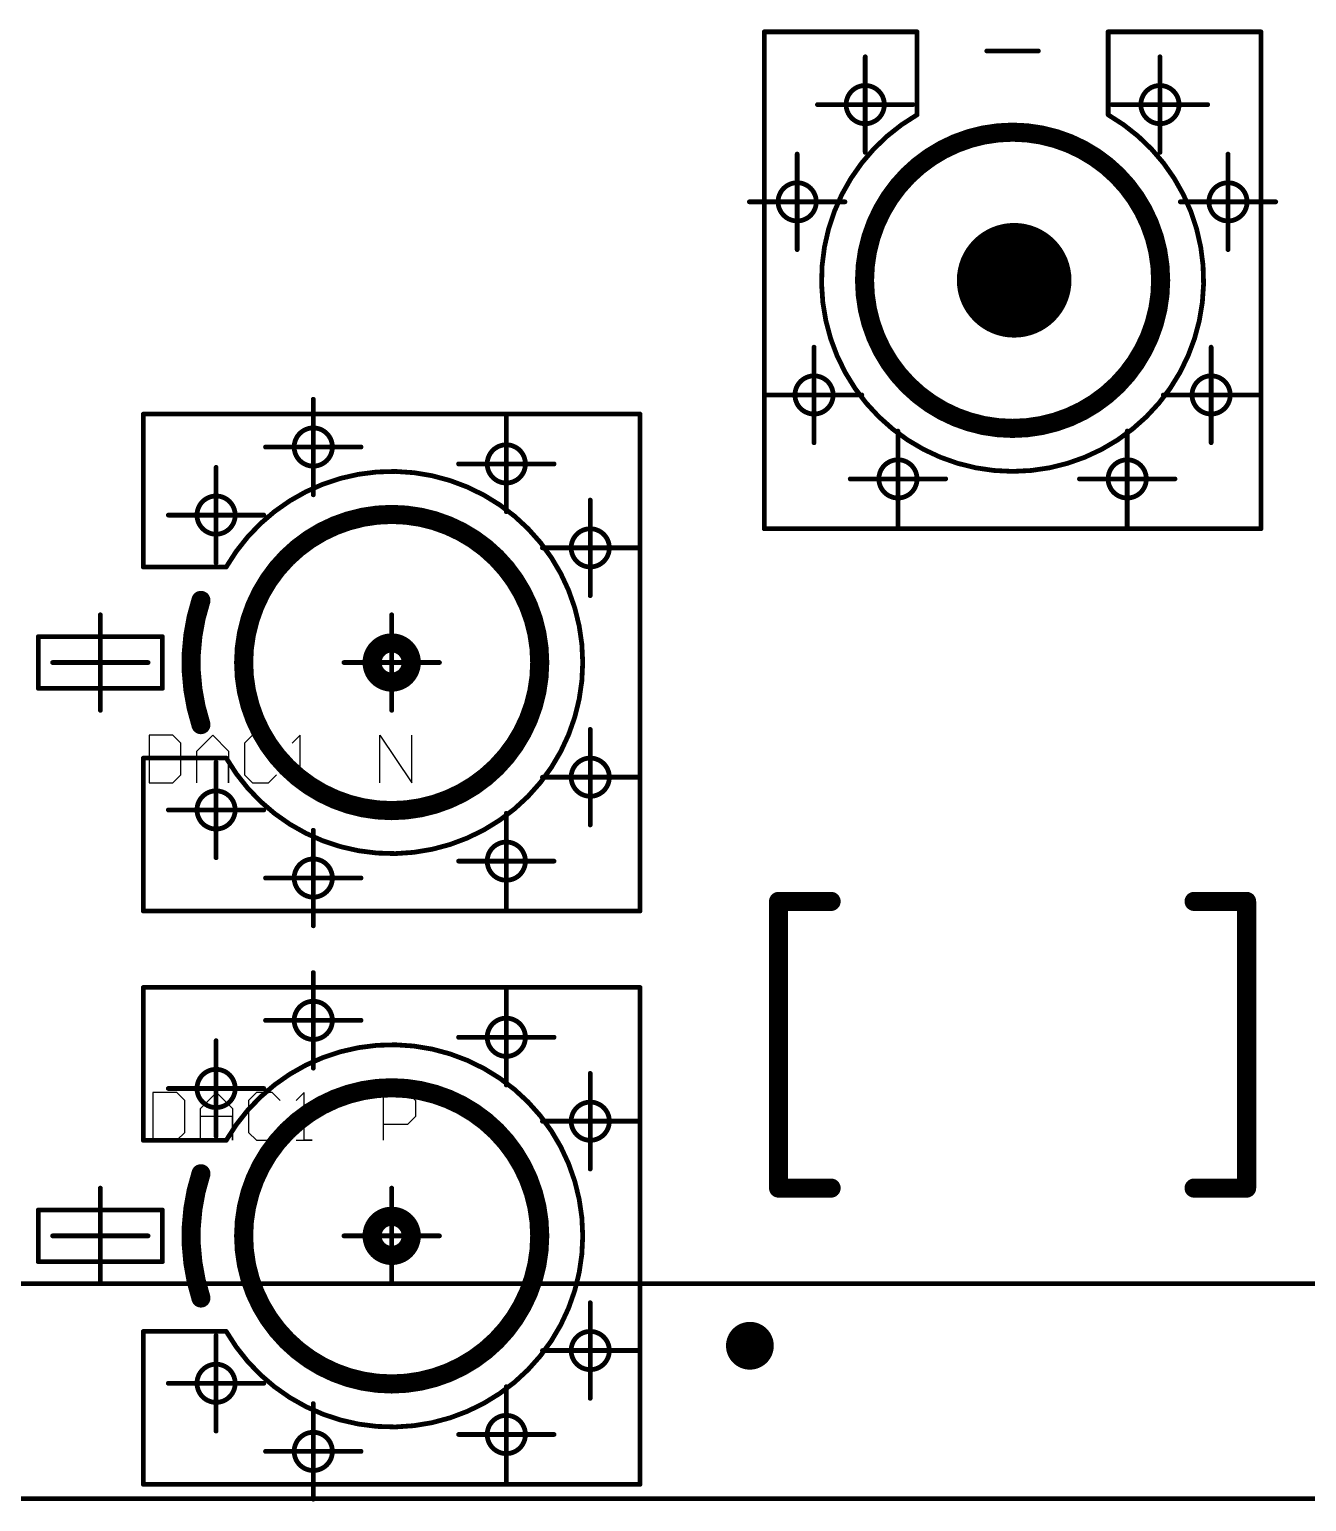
# Model space of a CAD drawing. Header units: millimetres. Extents: x 0.68 to 5.3, y 1.23 to 2.65.
# Drawn here: x 4.122 to 4.649, y 1.337 to 1.944 of the extents above; entities that cross this region are included whole.
import ezdxf

# ---------------------------------------------------------------- set-up
doc = ezdxf.new("R2010")
doc.units = ezdxf.units.MM
doc.header["$MEASUREMENT"] = 0
for name, color, linetype in [('Mechanical1', 6, 'Continuous'), ('Mechanical2', 216, 'Continuous'), ('Mechanical8', 56, 'Continuous'), ('MultiLayer', 9, 'Continuous'), ('PadHoleLayer', 156, 'Continuous'), ('TopOverlay', 2, 'Continuous')]:
    doc.layers.add(name, color=color, linetype=linetype)

# ---------------------------------------------------------------- blocks, each defined once
blk = doc.blocks.new('AMPHENOL_SMP_MSLD_PCT_10_2')
at = {"layer": 'Mechanical8', "const_width": 0.00197}
for points in [[(-0.10236, -0.10236), (-0.10236, 0.10236)], [(-0.10236, 0.10236), (-0.03937, 0.10236)], [(-0.03937, 0.06819), (-0.03937, 0.10236)], [(0.03937, 0.10236), (0.10236, 0.10236)], [(0.03937, 0.06819), (0.03937, 0.10236)], [(0.10236, -0.10236), (0.10236, 0.10236)], [(-0.06074, 0.07238), (-0.06074, 0.09207)], [(-0.01063, 0.09449), (0.01063, 0.09449)], [(0.06074, 0.07238), (0.06074, 0.09207)], [(-0.08042, 0.07238), (-0.06074, 0.07238)], [(-0.06074, 0.0527), (-0.06074, 0.07238)], [(-0.06074, 0.07238), (-0.04105, 0.07238)], [(0.04105, 0.07238), (0.06074, 0.07238)], [(0.06074, 0.0527), (0.06074, 0.07238)], [(0.06074, 0.07238), (0.08042, 0.07238)], [(-0.08879, 0.03232), (-0.08879, 0.052)], [(0.08879, 0.03232), (0.08879, 0.052)], [(-0.10847, 0.03232), (-0.08879, 0.03232)], [(-0.08879, 0.01263), (-0.08879, 0.03232)], [(-0.08879, 0.03232), (-0.0691, 0.03232)], [(0.0691, 0.03232), (0.08879, 0.03232)], [(0.08879, 0.01263), (0.08879, 0.03232)], [(0.08879, 0.03232), (0.10848, 0.03232)], [(0, 0), (0, 0.01968)], [(-0.01968, 0), (0, 0)], [(0, -0.01969), (0, 0)], [(0, 0), (0.01969, 0)], [(-0.08183, -0.04724), (-0.08183, -0.02756)], [(0.08183, -0.04724), (0.08183, -0.02756)], [(-0.10151, -0.04724), (-0.08183, -0.04724)], [(-0.08183, -0.06693), (-0.08183, -0.04724)], [(-0.08183, -0.04724), (-0.06214, -0.04724)], [(0.06214, -0.04724), (0.08183, -0.04724)], [(0.08183, -0.06693), (0.08183, -0.04724)], [(0.08183, -0.04724), (0.10151, -0.04724)], [(-0.04724, -0.08183), (-0.04724, -0.06214)], [(0.04724, -0.08183), (0.04724, -0.06214)], [(-0.06693, -0.08183), (-0.04724, -0.08183)], [(-0.04724, -0.10151), (-0.04724, -0.08183)], [(-0.04724, -0.08183), (-0.02756, -0.08183)], [(0.02756, -0.08183), (0.04724, -0.08183)], [(0.04724, -0.10151), (0.04724, -0.08183)], [(0.04724, -0.08183), (0.06693, -0.08183)], [(-0.10236, -0.10236), (0.10236, -0.10236)]]:
    blk.add_lwpolyline(points, dxfattribs=at)
at = {"layer": 'Mechanical8'}
for points, const_width in [([(-0.10285, 0.10236, 1), (-0.10187, 0.10236, 1)], 0.000984), ([(-0.10285, 0.10236, 1), (-0.10187, 0.10236, 1)], 0.000984), ([(-0.03986, 0.10236, 1), (-0.03888, 0.10236, 1)], 0.000984), ([(-0.03986, 0.10236, 1), (-0.03888, 0.10236, 1)], 0.000984), ([(0.03888, 0.10236, 1), (0.03986, 0.10236, 1)], 0.000984), ([(0.03888, 0.10236, 1), (0.03986, 0.10236, 1)], 0.000984), ([(0.10187, 0.10236, 1), (0.10285, 0.10236, 1)], 0.000984), ([(0.10187, 0.10236, 1), (0.10285, 0.10236, 1)], 0.000984), ([(-0.06123, 0.09207, 1), (-0.06024, 0.09207, 1)], 0.000984), ([(-0.01112, 0.09449, 1), (-0.01014, 0.09449, 1)], 0.000984), ([(0.01014, 0.09449, 1), (0.01112, 0.09449, 1)], 0.000984), ([(0.06024, 0.09207, 1), (0.06123, 0.09207, 1)], 0.000984), ([(-0.05286, 0.07238, 1), (-0.06861, 0.07238, 1)], 0.00197), ([(0.06861, 0.07238, 1), (0.05286, 0.07238, 1)], 0.00197), ([(-0.08091, 0.07238, 1), (-0.07993, 0.07238, 1)], 0.000984), ([(-0.0691, 0.07238, 1), (-0.06812, 0.07238, 1)], 0.000984), ([(-0.06123, 0.07238, 1), (-0.06024, 0.07238, 1)], 0.000984), ([(-0.06123, 0.07238, 1), (-0.06024, 0.07238, 1)], 0.000984), ([(-0.06123, 0.07238, 1), (-0.06024, 0.07238, 1)], 0.000984), ([(-0.06123, 0.07238, 1), (-0.06024, 0.07238, 1)], 0.000984), ([(-0.05335, 0.07238, 1), (-0.05237, 0.07238, 1)], 0.000984), ([(-0.04154, 0.07238, 1), (-0.04056, 0.07238, 1)], 0.000984), ([(0.04056, 0.07238, 1), (0.04154, 0.07238, 1)], 0.000984), ([(0.05237, 0.07238, 1), (0.05335, 0.07238, 1)], 0.000984), ([(0.06024, 0.07238, 1), (0.06123, 0.07238, 1)], 0.000984), ([(0.06024, 0.07238, 1), (0.06123, 0.07238, 1)], 0.000984), ([(0.06024, 0.07238, 1), (0.06123, 0.07238, 1)], 0.000984), ([(0.06024, 0.07238, 1), (0.06123, 0.07238, 1)], 0.000984), ([(0.06812, 0.07238, 1), (0.0691, 0.07238, 1)], 0.000984), ([(0.07993, 0.07238, 1), (0.08091, 0.07238, 1)], 0.000984), ([(-0.03986, 0.06819, 1), (-0.03888, 0.06819, 1)], 0.000984), ([(-0.03986, 0.06819, 1), (-0.03888, 0.06819, 1)], 0.000984), ([(0.03888, 0.06819, 1), (0.03986, 0.06819, 1)], 0.000984), ([(0.03888, 0.06819, 1), (0.03986, 0.06819, 1)], 0.000984), ([(-0.08928, 0.052, 1), (-0.0883, 0.052, 1)], 0.000984), ([(-0.06123, 0.0527, 1), (-0.06024, 0.0527, 1)], 0.000984), ([(0.06024, 0.0527, 1), (0.06123, 0.0527, 1)], 0.000984), ([(0.0883, 0.052, 1), (0.08928, 0.052, 1)], 0.000984), ([(-0.08092, 0.03232, 1), (-0.09666, 0.03232, 1)], 0.00197), ([(0.09666, 0.03232, 1), (0.08092, 0.03232, 1)], 0.00197), ([(-0.10897, 0.03232, 1), (-0.10798, 0.03232, 1)], 0.000984), ([(-0.09716, 0.03232, 1), (-0.09617, 0.03232, 1)], 0.000984), ([(-0.08928, 0.03232, 1), (-0.0883, 0.03232, 1)], 0.000984), ([(-0.08928, 0.03232, 1), (-0.0883, 0.03232, 1)], 0.000984), ([(-0.08928, 0.03232, 1), (-0.0883, 0.03232, 1)], 0.000984), ([(-0.08928, 0.03232, 1), (-0.0883, 0.03232, 1)], 0.000984), ([(-0.08141, 0.03232, 1), (-0.08042, 0.03232, 1)], 0.000984), ([(-0.0696, 0.03232, 1), (-0.06861, 0.03232, 1)], 0.000984), ([(0.06861, 0.03232, 1), (0.0696, 0.03232, 1)], 0.000984), ([(0.08042, 0.03232, 1), (0.08141, 0.03232, 1)], 0.000984), ([(0.0883, 0.03232, 1), (0.08928, 0.03232, 1)], 0.000984), ([(0.0883, 0.03232, 1), (0.08928, 0.03232, 1)], 0.000984), ([(0.0883, 0.03232, 1), (0.08928, 0.03232, 1)], 0.000984), ([(0.0883, 0.03232, 1), (0.08928, 0.03232, 1)], 0.000984), ([(0.09617, 0.03232, 1), (0.09716, 0.03232, 1)], 0.000984), ([(0.10798, 0.03232, 1), (0.10897, 0.03232, 1)], 0.000984), ([(-0.00049, 0.01968, 1), (0.00049, 0.01968, 1)], 0.000984), ([(-0.08928, 0.01263, 1), (-0.0883, 0.01263, 1)], 0.000984), ([(0.0883, 0.01263, 1), (0.08928, 0.01263, 1)], 0.000984), ([(-0.02018, 0, 1), (-0.01919, 0, 1)], 0.000984), ([(-0.00049, 0, 1), (0.00049, 0, 1)], 0.000984), ([(-0.00049, 0, 1), (0.00049, 0, 1)], 0.000984), ([(-0.00049, 0, 1), (0.00049, 0, 1)], 0.000984), ([(-0.00049, 0, 1), (0.00049, 0, 1)], 0.000984), ([(0.01919, 0, 1), (0.02018, 0, 1)], 0.000984), ([(-0.00049, -0.01969, 1), (0.00049, -0.01969, 1)], 0.000984), ([(-0.08232, -0.02756, 1), (-0.08134, -0.02756, 1)], 0.000984), ([(0.08134, -0.02756, 1), (0.08232, -0.02756, 1)], 0.000984), ([(-0.07396, -0.04724, 1), (-0.0897, -0.04724, 1)], 0.00197), ([(0.0897, -0.04724, 1), (0.07396, -0.04724, 1)], 0.00197), ([(-0.10201, -0.04724, 1), (-0.10102, -0.04724, 1)], 0.000984), ([(-0.0902, -0.04724, 1), (-0.08921, -0.04724, 1)], 0.000984), ([(-0.08232, -0.04724, 1), (-0.08134, -0.04724, 1)], 0.000984), ([(-0.08232, -0.04724, 1), (-0.08134, -0.04724, 1)], 0.000984), ([(-0.08232, -0.04724, 1), (-0.08134, -0.04724, 1)], 0.000984), ([(-0.08232, -0.04724, 1), (-0.08134, -0.04724, 1)], 0.000984), ([(-0.07445, -0.04724, 1), (-0.07346, -0.04724, 1)], 0.000984), ([(-0.06264, -0.04724, 1), (-0.06165, -0.04724, 1)], 0.000984), ([(0.06165, -0.04724, 1), (0.06264, -0.04724, 1)], 0.000984), ([(0.07346, -0.04724, 1), (0.07445, -0.04724, 1)], 0.000984), ([(0.08134, -0.04724, 1), (0.08232, -0.04724, 1)], 0.000984), ([(0.08134, -0.04724, 1), (0.08232, -0.04724, 1)], 0.000984), ([(0.08134, -0.04724, 1), (0.08232, -0.04724, 1)], 0.000984), ([(0.08134, -0.04724, 1), (0.08232, -0.04724, 1)], 0.000984), ([(0.08921, -0.04724, 1), (0.0902, -0.04724, 1)], 0.000984), ([(0.10102, -0.04724, 1), (0.10201, -0.04724, 1)], 0.000984), ([(-0.08232, -0.06693, 1), (-0.08134, -0.06693, 1)], 0.000984), ([(-0.04774, -0.06214, 1), (-0.04675, -0.06214, 1)], 0.000984), ([(0.04675, -0.06214, 1), (0.04774, -0.06214, 1)], 0.000984), ([(0.08134, -0.06693, 1), (0.08232, -0.06693, 1)], 0.000984), ([(-0.03937, -0.08183, 1), (-0.05512, -0.08183, 1)], 0.00197), ([(0.05512, -0.08183, 1), (0.03937, -0.08183, 1)], 0.00197), ([(-0.06742, -0.08183, 1), (-0.06644, -0.08183, 1)], 0.000984), ([(-0.05561, -0.08183, 1), (-0.05463, -0.08183, 1)], 0.000984), ([(-0.04774, -0.08183, 1), (-0.04675, -0.08183, 1)], 0.000984), ([(-0.04774, -0.08183, 1), (-0.04675, -0.08183, 1)], 0.000984), ([(-0.04774, -0.08183, 1), (-0.04675, -0.08183, 1)], 0.000984), ([(-0.04774, -0.08183, 1), (-0.04675, -0.08183, 1)], 0.000984), ([(-0.03986, -0.08183, 1), (-0.03888, -0.08183, 1)], 0.000984), ([(-0.02805, -0.08183, 1), (-0.02707, -0.08183, 1)], 0.000984), ([(0.02707, -0.08183, 1), (0.02805, -0.08183, 1)], 0.000984), ([(0.03888, -0.08183, 1), (0.03986, -0.08183, 1)], 0.000984), ([(0.04675, -0.08183, 1), (0.04774, -0.08183, 1)], 0.000984), ([(0.04675, -0.08183, 1), (0.04774, -0.08183, 1)], 0.000984), ([(0.04675, -0.08183, 1), (0.04774, -0.08183, 1)], 0.000984), ([(0.04675, -0.08183, 1), (0.04774, -0.08183, 1)], 0.000984), ([(0.05463, -0.08183, 1), (0.05561, -0.08183, 1)], 0.000984), ([(0.06644, -0.08183, 1), (0.06742, -0.08183, 1)], 0.000984), ([(-0.10285, -0.10236, 1), (-0.10187, -0.10236, 1)], 0.000984), ([(-0.10285, -0.10236, 1), (-0.10187, -0.10236, 1)], 0.000984), ([(-0.04774, -0.10151, 1), (-0.04675, -0.10151, 1)], 0.000984), ([(0.04675, -0.10151, 1), (0.04774, -0.10151, 1)], 0.000984), ([(0.10187, -0.10236, 1), (0.10285, -0.10236, 1)], 0.000984), ([(0.10187, -0.10236, 1), (0.10285, -0.10236, 1)], 0.000984)]:
    blk.add_lwpolyline(points, format="xyb", close=True, dxfattribs=dict(at, const_width=const_width))
at = {"layer": 'Mechanical8', "const_width": 0.00197}
blk.add_lwpolyline([(0.03937, 0.06819, -3.732051), (-0.03937, 0.06819)], format="xyb", dxfattribs=at)
at = {"layer": 'MultiLayer', "const_width": 0.02362}
blk.add_lwpolyline([(-0.01116, 0, 1), (0.01246, 0, 1)], format="xyb", close=True, dxfattribs=at)
at = {"layer": 'PadHoleLayer', "const_width": 0.01575}
blk.add_lwpolyline([(-0.00722, 0, 1), (0.00852, 0, 1)], format="xyb", close=True, dxfattribs=at)
at = {"layer": 'TopOverlay'}
for points, const_width in [([(0.06103, 0, 1), (-0.06102, 0, 1)], 0.00787), ([(-0.06299, 0, 1), (-0.05905, 0, 1)], 0.00394), ([(0.05906, 0, 1), (0.063, 0, 1)], 0.00394)]:
    blk.add_lwpolyline(points, format="xyb", close=True, dxfattribs=dict(at, const_width=const_width))
blk = doc.blocks.new('MOLEX_85305_0232_62')
at = {"layer": 'Mechanical8', "const_width": 0.00197}
for points in [[(-0.01063, 0.14567), (-0.01063, 0.09449)], [(-0.01063, 0.14567), (0.01063, 0.14567)], [(0.01063, 0.14567), (0.01063, 0.09449)], [(0, 0.13976), (0, 0.12008)], [(-0.01969, 0.12008), (0, 0.12008)], [(0, 0.12008), (0.01968, 0.12008)], [(0, 0.12008), (0, 0.10039)], [(-0.10237, 0.10236), (-0.03937, 0.10236)], [(-0.10237, 0.10236), (-0.10237, -0.10236)], [(-0.03937, 0.10236), (-0.03937, 0.06819)], [(0.03937, 0.10236), (0.03937, 0.06819)], [(0.03937, 0.10236), (0.10236, 0.10236)], [(0.10236, 0.10236), (0.10236, -0.10236)], [(-0.06074, 0.09207), (-0.06074, 0.07238)], [(-0.01063, 0.09449), (0.01063, 0.09449)], [(0.06073, 0.09207), (0.06073, 0.07238)], [(-0.08042, 0.07238), (-0.06074, 0.07238)], [(-0.06074, 0.07238), (-0.04105, 0.07238)], [(-0.06074, 0.07238), (-0.06074, 0.0527)], [(0.04105, 0.07238), (0.06073, 0.07238)], [(0.06073, 0.07238), (0.08042, 0.07238)], [(0.06073, 0.07238), (0.06073, 0.0527)], [(-0.08879, 0.052), (-0.08879, 0.03232)], [(0.08879, 0.052), (0.08879, 0.03232)], [(-0.10848, 0.03232), (-0.08879, 0.03232)], [(-0.08879, 0.03232), (-0.06911, 0.03232)], [(-0.08879, 0.03232), (-0.08879, 0.01263)], [(0.0691, 0.03232), (0.08879, 0.03232)], [(0.08879, 0.03232), (0.10847, 0.03232)], [(0.08879, 0.03232), (0.08879, 0.01263)], [(0, 0.01969), (0, 0)], [(-0.01969, 0), (0, 0)], [(0, 0), (0.01968, 0)], [(0, 0), (0, -0.01969)], [(-0.08183, -0.02756), (-0.08183, -0.04724)], [(0.08183, -0.02756), (0.08183, -0.04724)], [(-0.10152, -0.04724), (-0.08183, -0.04724)], [(-0.08183, -0.04724), (-0.06215, -0.04724)], [(-0.08183, -0.04724), (-0.08183, -0.06693)], [(0.06214, -0.04724), (0.08183, -0.04724)], [(0.08183, -0.04724), (0.10151, -0.04724)], [(0.08183, -0.04724), (0.08183, -0.06693)], [(-0.04725, -0.06214), (-0.04725, -0.08183)], [(0.04724, -0.06214), (0.04724, -0.08183)], [(-0.06693, -0.08183), (-0.04725, -0.08183)], [(-0.04725, -0.08183), (-0.02756, -0.08183)], [(-0.04725, -0.08183), (-0.04725, -0.10151)], [(0.02756, -0.08183), (0.04724, -0.08183)], [(0.04724, -0.08183), (0.06693, -0.08183)], [(0.04724, -0.08183), (0.04724, -0.10151)], [(-0.10237, -0.10236), (0.10236, -0.10236)]]:
    blk.add_lwpolyline(points, dxfattribs=at)
at = {"layer": 'Mechanical8'}
for points, const_width in [([(-0.01113, 0.14567, 1), (-0.01014, 0.14567, 1)], 0.000984), ([(-0.01113, 0.14567, 1), (-0.01014, 0.14567, 1)], 0.000984), ([(0.01013, 0.14567, 1), (0.01112, 0.14567, 1)], 0.000984), ([(0.01013, 0.14567, 1), (0.01112, 0.14567, 1)], 0.000984), ([(-0.0005, 0.13976, 1), (0.00049, 0.13976, 1)], 0.000984), ([(-0.02018, 0.12008, 1), (-0.0192, 0.12008, 1)], 0.000984), ([(-0.0005, 0.12008, 1), (0.00049, 0.12008, 1)], 0.000984), ([(-0.0005, 0.12008, 1), (0.00049, 0.12008, 1)], 0.000984), ([(-0.0005, 0.12008, 1), (0.00049, 0.12008, 1)], 0.000984), ([(-0.0005, 0.12008, 1), (0.00049, 0.12008, 1)], 0.000984), ([(0.01919, 0.12008, 1), (0.02017, 0.12008, 1)], 0.000984), ([(-0.10286, 0.10236, 1), (-0.10187, 0.10236, 1)], 0.000984), ([(-0.10286, 0.10236, 1), (-0.10187, 0.10236, 1)], 0.000984), ([(-0.03987, 0.10236, 1), (-0.03888, 0.10236, 1)], 0.000984), ([(-0.03987, 0.10236, 1), (-0.03888, 0.10236, 1)], 0.000984), ([(0.03887, 0.10236, 1), (0.03986, 0.10236, 1)], 0.000984), ([(0.03887, 0.10236, 1), (0.03986, 0.10236, 1)], 0.000984), ([(0.10187, 0.10236, 1), (0.10285, 0.10236, 1)], 0.000984), ([(0.10187, 0.10236, 1), (0.10285, 0.10236, 1)], 0.000984), ([(-0.0005, 0.10039, 1), (0.00049, 0.10039, 1)], 0.000984), ([(-0.06123, 0.09207, 1), (-0.06025, 0.09207, 1)], 0.000984), ([(-0.01113, 0.09449, 1), (-0.01014, 0.09449, 1)], 0.000984), ([(-0.01113, 0.09449, 1), (-0.01014, 0.09449, 1)], 0.000984), ([(0.01013, 0.09449, 1), (0.01112, 0.09449, 1)], 0.000984), ([(0.01013, 0.09449, 1), (0.01112, 0.09449, 1)], 0.000984), ([(0.06024, 0.09207, 1), (0.06122, 0.09207, 1)], 0.000984), ([(-0.05287, 0.07238, 1), (-0.06861, 0.07238, 1)], 0.00197), ([(0.06861, 0.07238, 1), (0.05286, 0.07238, 1)], 0.00197), ([(-0.08092, 0.07238, 1), (-0.07993, 0.07238, 1)], 0.000984), ([(-0.06911, 0.07238, 1), (-0.06812, 0.07238, 1)], 0.000984), ([(-0.06123, 0.07238, 1), (-0.06025, 0.07238, 1)], 0.000984), ([(-0.06123, 0.07238, 1), (-0.06025, 0.07238, 1)], 0.000984), ([(-0.06123, 0.07238, 1), (-0.06025, 0.07238, 1)], 0.000984), ([(-0.06123, 0.07238, 1), (-0.06025, 0.07238, 1)], 0.000984), ([(-0.05336, 0.07238, 1), (-0.05237, 0.07238, 1)], 0.000984), ([(-0.04155, 0.07238, 1), (-0.04056, 0.07238, 1)], 0.000984), ([(0.04056, 0.07238, 1), (0.04154, 0.07238, 1)], 0.000984), ([(0.05237, 0.07238, 1), (0.05335, 0.07238, 1)], 0.000984), ([(0.06024, 0.07238, 1), (0.06122, 0.07238, 1)], 0.000984), ([(0.06024, 0.07238, 1), (0.06122, 0.07238, 1)], 0.000984), ([(0.06024, 0.07238, 1), (0.06122, 0.07238, 1)], 0.000984), ([(0.06024, 0.07238, 1), (0.06122, 0.07238, 1)], 0.000984), ([(0.06811, 0.07238, 1), (0.0691, 0.07238, 1)], 0.000984), ([(0.07993, 0.07238, 1), (0.08091, 0.07238, 1)], 0.000984), ([(-0.03987, 0.06819, 1), (-0.03888, 0.06819, 1)], 0.000984), ([(-0.03987, 0.06819, 1), (-0.03888, 0.06819, 1)], 0.000984), ([(0.03887, 0.06819, 1), (0.03986, 0.06819, 1)], 0.000984), ([(0.03887, 0.06819, 1), (0.03986, 0.06819, 1)], 0.000984), ([(-0.08929, 0.052, 1), (-0.0883, 0.052, 1)], 0.000984), ([(-0.06123, 0.0527, 1), (-0.06025, 0.0527, 1)], 0.000984), ([(0.06024, 0.0527, 1), (0.06122, 0.0527, 1)], 0.000984), ([(0.08829, 0.052, 1), (0.08928, 0.052, 1)], 0.000984), ([(-0.08092, 0.03232, 1), (-0.09667, 0.03232, 1)], 0.00197), ([(0.09666, 0.03232, 1), (0.08091, 0.03232, 1)], 0.00197), ([(-0.10897, 0.03232, 1), (-0.10799, 0.03232, 1)], 0.000984), ([(-0.09716, 0.03232, 1), (-0.09617, 0.03232, 1)], 0.000984), ([(-0.08929, 0.03232, 1), (-0.0883, 0.03232, 1)], 0.000984), ([(-0.08929, 0.03232, 1), (-0.0883, 0.03232, 1)], 0.000984), ([(-0.08929, 0.03232, 1), (-0.0883, 0.03232, 1)], 0.000984), ([(-0.08929, 0.03232, 1), (-0.0883, 0.03232, 1)], 0.000984), ([(-0.08141, 0.03232, 1), (-0.08043, 0.03232, 1)], 0.000984), ([(-0.0696, 0.03232, 1), (-0.06862, 0.03232, 1)], 0.000984), ([(0.06861, 0.03232, 1), (0.06959, 0.03232, 1)], 0.000984), ([(0.08042, 0.03232, 1), (0.0814, 0.03232, 1)], 0.000984), ([(0.08829, 0.03232, 1), (0.08928, 0.03232, 1)], 0.000984), ([(0.08829, 0.03232, 1), (0.08928, 0.03232, 1)], 0.000984), ([(0.08829, 0.03232, 1), (0.08928, 0.03232, 1)], 0.000984), ([(0.08829, 0.03232, 1), (0.08928, 0.03232, 1)], 0.000984), ([(0.09617, 0.03232, 1), (0.09715, 0.03232, 1)], 0.000984), ([(0.10798, 0.03232, 1), (0.10896, 0.03232, 1)], 0.000984), ([(-0.0005, 0.01969, 1), (0.00049, 0.01969, 1)], 0.000984), ([(-0.08929, 0.01263, 1), (-0.0883, 0.01263, 1)], 0.000984), ([(0.08829, 0.01263, 1), (0.08928, 0.01263, 1)], 0.000984), ([(-0.02018, 0, 1), (-0.0192, 0, 1)], 0.000984), ([(-0.0005, 0, 1), (0.00049, 0, 1)], 0.000984), ([(-0.0005, 0, 1), (0.00049, 0, 1)], 0.000984), ([(-0.0005, 0, 1), (0.00049, 0, 1)], 0.000984), ([(-0.0005, 0, 1), (0.00049, 0, 1)], 0.000984), ([(0.01919, 0, 1), (0.02017, 0, 1)], 0.000984), ([(-0.0005, -0.01969, 1), (0.00049, -0.01969, 1)], 0.000984), ([(-0.08232, -0.02756, 1), (-0.08134, -0.02756, 1)], 0.000984), ([(0.08133, -0.02756, 1), (0.08232, -0.02756, 1)], 0.000984), ([(-0.07396, -0.04724, 1), (-0.08971, -0.04724, 1)], 0.00197), ([(0.0897, -0.04724, 1), (0.07395, -0.04724, 1)], 0.00197), ([(-0.10201, -0.04724, 1), (-0.10103, -0.04724, 1)], 0.000984), ([(-0.0902, -0.04724, 1), (-0.08921, -0.04724, 1)], 0.000984), ([(-0.08232, -0.04724, 1), (-0.08134, -0.04724, 1)], 0.000984), ([(-0.08232, -0.04724, 1), (-0.08134, -0.04724, 1)], 0.000984), ([(-0.08232, -0.04724, 1), (-0.08134, -0.04724, 1)], 0.000984), ([(-0.08232, -0.04724, 1), (-0.08134, -0.04724, 1)], 0.000984), ([(-0.07445, -0.04724, 1), (-0.07347, -0.04724, 1)], 0.000984), ([(-0.06264, -0.04724, 1), (-0.06166, -0.04724, 1)], 0.000984), ([(0.06165, -0.04724, 1), (0.06263, -0.04724, 1)], 0.000984), ([(0.07346, -0.04724, 1), (0.07444, -0.04724, 1)], 0.000984), ([(0.08133, -0.04724, 1), (0.08232, -0.04724, 1)], 0.000984), ([(0.08133, -0.04724, 1), (0.08232, -0.04724, 1)], 0.000984), ([(0.08133, -0.04724, 1), (0.08232, -0.04724, 1)], 0.000984), ([(0.08133, -0.04724, 1), (0.08232, -0.04724, 1)], 0.000984), ([(0.08921, -0.04724, 1), (0.09019, -0.04724, 1)], 0.000984), ([(0.10102, -0.04724, 1), (0.102, -0.04724, 1)], 0.000984), ([(-0.08232, -0.06693, 1), (-0.08134, -0.06693, 1)], 0.000984), ([(-0.04774, -0.06214, 1), (-0.04676, -0.06214, 1)], 0.000984), ([(0.04675, -0.06214, 1), (0.04773, -0.06214, 1)], 0.000984), ([(0.08133, -0.06693, 1), (0.08232, -0.06693, 1)], 0.000984), ([(-0.03937, -0.08183, 1), (-0.05512, -0.08183, 1)], 0.00197), ([(0.05511, -0.08183, 1), (0.03937, -0.08183, 1)], 0.00197), ([(-0.06742, -0.08183, 1), (-0.06644, -0.08183, 1)], 0.000984), ([(-0.05561, -0.08183, 1), (-0.05463, -0.08183, 1)], 0.000984), ([(-0.04774, -0.08183, 1), (-0.04676, -0.08183, 1)], 0.000984), ([(-0.04774, -0.08183, 1), (-0.04676, -0.08183, 1)], 0.000984), ([(-0.04774, -0.08183, 1), (-0.04676, -0.08183, 1)], 0.000984), ([(-0.04774, -0.08183, 1), (-0.04676, -0.08183, 1)], 0.000984), ([(-0.03987, -0.08183, 1), (-0.03888, -0.08183, 1)], 0.000984), ([(-0.02805, -0.08183, 1), (-0.02707, -0.08183, 1)], 0.000984), ([(0.02706, -0.08183, 1), (0.02805, -0.08183, 1)], 0.000984), ([(0.03887, -0.08183, 1), (0.03986, -0.08183, 1)], 0.000984), ([(0.04675, -0.08183, 1), (0.04773, -0.08183, 1)], 0.000984), ([(0.04675, -0.08183, 1), (0.04773, -0.08183, 1)], 0.000984), ([(0.04675, -0.08183, 1), (0.04773, -0.08183, 1)], 0.000984), ([(0.04675, -0.08183, 1), (0.04773, -0.08183, 1)], 0.000984), ([(0.05462, -0.08183, 1), (0.05561, -0.08183, 1)], 0.000984), ([(0.06643, -0.08183, 1), (0.06742, -0.08183, 1)], 0.000984), ([(-0.10286, -0.10236, 1), (-0.10187, -0.10236, 1)], 0.000984), ([(-0.10286, -0.10236, 1), (-0.10187, -0.10236, 1)], 0.000984), ([(-0.04774, -0.10151, 1), (-0.04676, -0.10151, 1)], 0.000984), ([(0.04675, -0.10151, 1), (0.04773, -0.10151, 1)], 0.000984), ([(0.10187, -0.10236, 1), (0.10285, -0.10236, 1)], 0.000984), ([(0.10187, -0.10236, 1), (0.10285, -0.10236, 1)], 0.000984)]:
    blk.add_lwpolyline(points, format="xyb", close=True, dxfattribs=dict(at, const_width=const_width))
at = {"layer": 'Mechanical8', "const_width": 0.00197}
blk.add_lwpolyline([(0.03937, 0.06819, -3.732051), (-0.03937, 0.06819)], format="xyb", dxfattribs=at)
at = {"layer": 'TopOverlay', "const_width": 0.00787}
blk.add_lwpolyline([(-0.02559, 0.07862, -0.158658), (0.02559, 0.07862)], format="xyb", dxfattribs=at)
at = {"layer": 'TopOverlay'}
for points, const_width in [([(-0.02756, 0.07862, 1), (-0.02362, 0.07862, 1)], 0.00394), ([(0.02362, 0.07862, 1), (0.02756, 0.07862, 1)], 0.00394), ([(0.06102, 0, 1), (-0.06102, 0, 1)], 0.00787), ([(0.00807, 0, 1), (-0.00807, 0, 1)], 0.00787), ([(-0.06299, 0, 1), (-0.05906, 0, 1)], 0.00394), ([(-0.01004, 0, 1), (-0.0061, 0, 1)], 0.00394), ([(0.0061, 0, 1), (0.01004, 0, 1)], 0.00394), ([(0.05906, 0, 1), (0.06299, 0, 1)], 0.00394)]:
    blk.add_lwpolyline(points, format="xyb", close=True, dxfattribs=dict(at, const_width=const_width))
blk = doc.blocks.new('MOLEX_85305_0232_64')
at = {"layer": 'Mechanical8', "const_width": 0.00197}
for points in [[(-0.01063, 0.14567), (-0.01063, 0.09449)], [(-0.01063, 0.14567), (0.01063, 0.14567)], [(0.01063, 0.14567), (0.01063, 0.09449)], [(0, 0.13976), (0, 0.12008)], [(-0.01969, 0.12008), (0, 0.12008)], [(0, 0.12008), (0.01968, 0.12008)], [(0, 0.12008), (0, 0.10039)], [(-0.10237, 0.10236), (-0.03937, 0.10236)], [(-0.10237, 0.10236), (-0.10237, -0.10236)], [(-0.03937, 0.10236), (-0.03937, 0.06819)], [(0.03937, 0.10236), (0.03937, 0.06819)], [(0.03937, 0.10236), (0.10236, 0.10236)], [(0.10236, 0.10236), (0.10236, -0.10236)], [(-0.06074, 0.09207), (-0.06074, 0.07238)], [(-0.01063, 0.09449), (0.01063, 0.09449)], [(0.06073, 0.09207), (0.06073, 0.07238)], [(-0.08042, 0.07238), (-0.06074, 0.07238)], [(-0.06074, 0.07238), (-0.04105, 0.07238)], [(-0.06074, 0.07238), (-0.06074, 0.0527)], [(0.04105, 0.07238), (0.06073, 0.07238)], [(0.06073, 0.07238), (0.08042, 0.07238)], [(0.06073, 0.07238), (0.06073, 0.0527)], [(-0.08879, 0.052), (-0.08879, 0.03232)], [(0.08879, 0.052), (0.08879, 0.03232)], [(-0.10848, 0.03232), (-0.08879, 0.03232)], [(-0.08879, 0.03232), (-0.06911, 0.03232)], [(-0.08879, 0.03232), (-0.08879, 0.01263)], [(0.0691, 0.03232), (0.08879, 0.03232)], [(0.08879, 0.03232), (0.10847, 0.03232)], [(0.08879, 0.03232), (0.08879, 0.01263)], [(0, 0.01969), (0, 0)], [(-0.01969, 0), (0, 0)], [(0, 0), (0.01968, 0)], [(0, 0), (0, -0.01969)], [(-0.08183, -0.02756), (-0.08183, -0.04724)], [(0.08183, -0.02756), (0.08183, -0.04724)], [(-0.10152, -0.04724), (-0.08183, -0.04724)], [(-0.08183, -0.04724), (-0.06215, -0.04724)], [(-0.08183, -0.04724), (-0.08183, -0.06693)], [(0.06214, -0.04724), (0.08183, -0.04724)], [(0.08183, -0.04724), (0.10151, -0.04724)], [(0.08183, -0.04724), (0.08183, -0.06693)], [(-0.04725, -0.06214), (-0.04725, -0.08183)], [(0.04724, -0.06214), (0.04724, -0.08183)], [(-0.06693, -0.08183), (-0.04725, -0.08183)], [(-0.04725, -0.08183), (-0.02756, -0.08183)], [(-0.04725, -0.08183), (-0.04725, -0.10151)], [(0.02756, -0.08183), (0.04724, -0.08183)], [(0.04724, -0.08183), (0.06693, -0.08183)], [(0.04724, -0.08183), (0.04724, -0.10151)], [(-0.10237, -0.10236), (0.10236, -0.10236)]]:
    blk.add_lwpolyline(points, dxfattribs=at)
at = {"layer": 'Mechanical8'}
for points, const_width in [([(-0.01113, 0.14567, 1), (-0.01014, 0.14567, 1)], 0.000984), ([(-0.01113, 0.14567, 1), (-0.01014, 0.14567, 1)], 0.000984), ([(0.01013, 0.14567, 1), (0.01112, 0.14567, 1)], 0.000984), ([(0.01013, 0.14567, 1), (0.01112, 0.14567, 1)], 0.000984), ([(-0.0005, 0.13976, 1), (0.00049, 0.13976, 1)], 0.000984), ([(-0.02018, 0.12008, 1), (-0.0192, 0.12008, 1)], 0.000984), ([(-0.0005, 0.12008, 1), (0.00049, 0.12008, 1)], 0.000984), ([(-0.0005, 0.12008, 1), (0.00049, 0.12008, 1)], 0.000984), ([(-0.0005, 0.12008, 1), (0.00049, 0.12008, 1)], 0.000984), ([(-0.0005, 0.12008, 1), (0.00049, 0.12008, 1)], 0.000984), ([(0.01919, 0.12008, 1), (0.02017, 0.12008, 1)], 0.000984), ([(-0.10286, 0.10236, 1), (-0.10187, 0.10236, 1)], 0.000984), ([(-0.10286, 0.10236, 1), (-0.10187, 0.10236, 1)], 0.000984), ([(-0.03987, 0.10236, 1), (-0.03888, 0.10236, 1)], 0.000984), ([(-0.03987, 0.10236, 1), (-0.03888, 0.10236, 1)], 0.000984), ([(0.03887, 0.10236, 1), (0.03986, 0.10236, 1)], 0.000984), ([(0.03887, 0.10236, 1), (0.03986, 0.10236, 1)], 0.000984), ([(0.10187, 0.10236, 1), (0.10285, 0.10236, 1)], 0.000984), ([(0.10187, 0.10236, 1), (0.10285, 0.10236, 1)], 0.000984), ([(-0.0005, 0.10039, 1), (0.00049, 0.10039, 1)], 0.000984), ([(-0.06123, 0.09207, 1), (-0.06025, 0.09207, 1)], 0.000984), ([(-0.01113, 0.09449, 1), (-0.01014, 0.09449, 1)], 0.000984), ([(-0.01113, 0.09449, 1), (-0.01014, 0.09449, 1)], 0.000984), ([(0.01013, 0.09449, 1), (0.01112, 0.09449, 1)], 0.000984), ([(0.01013, 0.09449, 1), (0.01112, 0.09449, 1)], 0.000984), ([(0.06024, 0.09207, 1), (0.06122, 0.09207, 1)], 0.000984), ([(-0.05287, 0.07238, 1), (-0.06861, 0.07238, 1)], 0.00197), ([(0.06861, 0.07238, 1), (0.05286, 0.07238, 1)], 0.00197), ([(-0.08092, 0.07238, 1), (-0.07993, 0.07238, 1)], 0.000984), ([(-0.06911, 0.07238, 1), (-0.06812, 0.07238, 1)], 0.000984), ([(-0.06123, 0.07238, 1), (-0.06025, 0.07238, 1)], 0.000984), ([(-0.06123, 0.07238, 1), (-0.06025, 0.07238, 1)], 0.000984), ([(-0.06123, 0.07238, 1), (-0.06025, 0.07238, 1)], 0.000984), ([(-0.06123, 0.07238, 1), (-0.06025, 0.07238, 1)], 0.000984), ([(-0.05336, 0.07238, 1), (-0.05237, 0.07238, 1)], 0.000984), ([(-0.04155, 0.07238, 1), (-0.04056, 0.07238, 1)], 0.000984), ([(0.04056, 0.07238, 1), (0.04154, 0.07238, 1)], 0.000984), ([(0.05237, 0.07238, 1), (0.05335, 0.07238, 1)], 0.000984), ([(0.06024, 0.07238, 1), (0.06122, 0.07238, 1)], 0.000984), ([(0.06024, 0.07238, 1), (0.06122, 0.07238, 1)], 0.000984), ([(0.06024, 0.07238, 1), (0.06122, 0.07238, 1)], 0.000984), ([(0.06024, 0.07238, 1), (0.06122, 0.07238, 1)], 0.000984), ([(0.06811, 0.07238, 1), (0.0691, 0.07238, 1)], 0.000984), ([(0.07993, 0.07238, 1), (0.08091, 0.07238, 1)], 0.000984), ([(-0.03987, 0.06819, 1), (-0.03888, 0.06819, 1)], 0.000984), ([(-0.03987, 0.06819, 1), (-0.03888, 0.06819, 1)], 0.000984), ([(0.03887, 0.06819, 1), (0.03986, 0.06819, 1)], 0.000984), ([(0.03887, 0.06819, 1), (0.03986, 0.06819, 1)], 0.000984), ([(-0.08929, 0.052, 1), (-0.0883, 0.052, 1)], 0.000984), ([(-0.06123, 0.0527, 1), (-0.06025, 0.0527, 1)], 0.000984), ([(0.06024, 0.0527, 1), (0.06122, 0.0527, 1)], 0.000984), ([(0.08829, 0.052, 1), (0.08928, 0.052, 1)], 0.000984), ([(-0.08092, 0.03232, 1), (-0.09667, 0.03232, 1)], 0.00197), ([(0.09666, 0.03232, 1), (0.08091, 0.03232, 1)], 0.00197), ([(-0.10897, 0.03232, 1), (-0.10799, 0.03232, 1)], 0.000984), ([(-0.09716, 0.03232, 1), (-0.09617, 0.03232, 1)], 0.000984), ([(-0.08929, 0.03232, 1), (-0.0883, 0.03232, 1)], 0.000984), ([(-0.08929, 0.03232, 1), (-0.0883, 0.03232, 1)], 0.000984), ([(-0.08929, 0.03232, 1), (-0.0883, 0.03232, 1)], 0.000984), ([(-0.08929, 0.03232, 1), (-0.0883, 0.03232, 1)], 0.000984), ([(-0.08141, 0.03232, 1), (-0.08043, 0.03232, 1)], 0.000984), ([(-0.0696, 0.03232, 1), (-0.06862, 0.03232, 1)], 0.000984), ([(0.06861, 0.03232, 1), (0.06959, 0.03232, 1)], 0.000984), ([(0.08042, 0.03232, 1), (0.0814, 0.03232, 1)], 0.000984), ([(0.08829, 0.03232, 1), (0.08928, 0.03232, 1)], 0.000984), ([(0.08829, 0.03232, 1), (0.08928, 0.03232, 1)], 0.000984), ([(0.08829, 0.03232, 1), (0.08928, 0.03232, 1)], 0.000984), ([(0.08829, 0.03232, 1), (0.08928, 0.03232, 1)], 0.000984), ([(0.09617, 0.03232, 1), (0.09715, 0.03232, 1)], 0.000984), ([(0.10798, 0.03232, 1), (0.10896, 0.03232, 1)], 0.000984), ([(-0.0005, 0.01969, 1), (0.00049, 0.01969, 1)], 0.000984), ([(-0.08929, 0.01263, 1), (-0.0883, 0.01263, 1)], 0.000984), ([(0.08829, 0.01263, 1), (0.08928, 0.01263, 1)], 0.000984), ([(-0.02018, 0, 1), (-0.0192, 0, 1)], 0.000984), ([(-0.0005, 0, 1), (0.00049, 0, 1)], 0.000984), ([(-0.0005, 0, 1), (0.00049, 0, 1)], 0.000984), ([(-0.0005, 0, 1), (0.00049, 0, 1)], 0.000984), ([(-0.0005, 0, 1), (0.00049, 0, 1)], 0.000984), ([(0.01919, 0, 1), (0.02017, 0, 1)], 0.000984), ([(-0.0005, -0.01969, 1), (0.00049, -0.01969, 1)], 0.000984), ([(-0.08232, -0.02756, 1), (-0.08134, -0.02756, 1)], 0.000984), ([(0.08133, -0.02756, 1), (0.08232, -0.02756, 1)], 0.000984), ([(-0.07396, -0.04724, 1), (-0.08971, -0.04724, 1)], 0.00197), ([(0.0897, -0.04724, 1), (0.07395, -0.04724, 1)], 0.00197), ([(-0.10201, -0.04724, 1), (-0.10103, -0.04724, 1)], 0.000984), ([(-0.0902, -0.04724, 1), (-0.08921, -0.04724, 1)], 0.000984), ([(-0.08232, -0.04724, 1), (-0.08134, -0.04724, 1)], 0.000984), ([(-0.08232, -0.04724, 1), (-0.08134, -0.04724, 1)], 0.000984), ([(-0.08232, -0.04724, 1), (-0.08134, -0.04724, 1)], 0.000984), ([(-0.08232, -0.04724, 1), (-0.08134, -0.04724, 1)], 0.000984), ([(-0.07445, -0.04724, 1), (-0.07347, -0.04724, 1)], 0.000984), ([(-0.06264, -0.04724, 1), (-0.06166, -0.04724, 1)], 0.000984), ([(0.06165, -0.04724, 1), (0.06263, -0.04724, 1)], 0.000984), ([(0.07346, -0.04724, 1), (0.07444, -0.04724, 1)], 0.000984), ([(0.08133, -0.04724, 1), (0.08232, -0.04724, 1)], 0.000984), ([(0.08133, -0.04724, 1), (0.08232, -0.04724, 1)], 0.000984), ([(0.08133, -0.04724, 1), (0.08232, -0.04724, 1)], 0.000984), ([(0.08133, -0.04724, 1), (0.08232, -0.04724, 1)], 0.000984), ([(0.08921, -0.04724, 1), (0.09019, -0.04724, 1)], 0.000984), ([(0.10102, -0.04724, 1), (0.102, -0.04724, 1)], 0.000984), ([(-0.08232, -0.06693, 1), (-0.08134, -0.06693, 1)], 0.000984), ([(-0.04774, -0.06214, 1), (-0.04676, -0.06214, 1)], 0.000984), ([(0.04675, -0.06214, 1), (0.04773, -0.06214, 1)], 0.000984), ([(0.08133, -0.06693, 1), (0.08232, -0.06693, 1)], 0.000984), ([(-0.03937, -0.08183, 1), (-0.05512, -0.08183, 1)], 0.00197), ([(0.05511, -0.08183, 1), (0.03937, -0.08183, 1)], 0.00197), ([(-0.06742, -0.08183, 1), (-0.06644, -0.08183, 1)], 0.000984), ([(-0.05561, -0.08183, 1), (-0.05463, -0.08183, 1)], 0.000984), ([(-0.04774, -0.08183, 1), (-0.04676, -0.08183, 1)], 0.000984), ([(-0.04774, -0.08183, 1), (-0.04676, -0.08183, 1)], 0.000984), ([(-0.04774, -0.08183, 1), (-0.04676, -0.08183, 1)], 0.000984), ([(-0.04774, -0.08183, 1), (-0.04676, -0.08183, 1)], 0.000984), ([(-0.03987, -0.08183, 1), (-0.03888, -0.08183, 1)], 0.000984), ([(-0.02805, -0.08183, 1), (-0.02707, -0.08183, 1)], 0.000984), ([(0.02706, -0.08183, 1), (0.02805, -0.08183, 1)], 0.000984), ([(0.03887, -0.08183, 1), (0.03986, -0.08183, 1)], 0.000984), ([(0.04675, -0.08183, 1), (0.04773, -0.08183, 1)], 0.000984), ([(0.04675, -0.08183, 1), (0.04773, -0.08183, 1)], 0.000984), ([(0.04675, -0.08183, 1), (0.04773, -0.08183, 1)], 0.000984), ([(0.04675, -0.08183, 1), (0.04773, -0.08183, 1)], 0.000984), ([(0.05462, -0.08183, 1), (0.05561, -0.08183, 1)], 0.000984), ([(0.06643, -0.08183, 1), (0.06742, -0.08183, 1)], 0.000984), ([(-0.10286, -0.10236, 1), (-0.10187, -0.10236, 1)], 0.000984), ([(-0.10286, -0.10236, 1), (-0.10187, -0.10236, 1)], 0.000984), ([(-0.04774, -0.10151, 1), (-0.04676, -0.10151, 1)], 0.000984), ([(0.04675, -0.10151, 1), (0.04773, -0.10151, 1)], 0.000984), ([(0.10187, -0.10236, 1), (0.10285, -0.10236, 1)], 0.000984), ([(0.10187, -0.10236, 1), (0.10285, -0.10236, 1)], 0.000984)]:
    blk.add_lwpolyline(points, format="xyb", close=True, dxfattribs=dict(at, const_width=const_width))
at = {"layer": 'Mechanical8', "const_width": 0.00197}
blk.add_lwpolyline([(0.03937, 0.06819, -3.732051), (-0.03937, 0.06819)], format="xyb", dxfattribs=at)
at = {"layer": 'TopOverlay', "const_width": 0.00787}
blk.add_lwpolyline([(-0.02559, 0.07862, -0.158658), (0.02559, 0.07862)], format="xyb", dxfattribs=at)
at = {"layer": 'TopOverlay'}
for points, const_width in [([(-0.02756, 0.07862, 1), (-0.02362, 0.07862, 1)], 0.00394), ([(0.02362, 0.07862, 1), (0.02756, 0.07862, 1)], 0.00394), ([(0.06102, 0, 1), (-0.06102, 0, 1)], 0.00787), ([(0.00807, 0, 1), (-0.00807, 0, 1)], 0.00787), ([(-0.06299, 0, 1), (-0.05906, 0, 1)], 0.00394), ([(-0.01004, 0, 1), (-0.0061, 0, 1)], 0.00394), ([(0.0061, 0, 1), (0.01004, 0, 1)], 0.00394), ([(0.05906, 0, 1), (0.06299, 0, 1)], 0.00394)]:
    blk.add_lwpolyline(points, format="xyb", close=True, dxfattribs=dict(at, const_width=const_width))
blk = doc.blocks.new('SOIC127P600X175_9N_R241X309_72')
at = {"layer": 'TopOverlay'}
for points, const_width in [([(-0.11909, 0.10827, 1), (-0.12894, 0.10827, 1)], 0.00984), ([(-0.1314, 0.10827, 1), (-0.12648, 0.10827, 1)], 0.00492), ([(-0.12155, 0.10827, 1), (-0.11663, 0.10827, 1)], 0.00492), ([(-0.06102, 0.09646, 1), (-0.05709, 0.09646, 1)], 0.00394), ([(-0.06102, 0.09646, 1), (-0.05709, 0.09646, 1)], 0.00394), ([(0.05709, 0.09646, 1), (0.06102, 0.09646, 1)], 0.00394), ([(0.05709, 0.09646, 1), (0.06102, 0.09646, 1)], 0.00394), ([(-0.06102, 0.0748, 1), (-0.05709, 0.0748, 1)], 0.00394), ([(0.05709, 0.0748, 1), (0.06102, 0.0748, 1)], 0.00394), ([(-0.06102, -0.0748, 1), (-0.05709, -0.0748, 1)], 0.00394), ([(0.05709, -0.0748, 1), (0.06102, -0.0748, 1)], 0.00394), ([(-0.06102, -0.09646, 1), (-0.05709, -0.09646, 1)], 0.00394), ([(-0.06102, -0.09646, 1), (-0.05709, -0.09646, 1)], 0.00394), ([(0.05709, -0.09646, 1), (0.06102, -0.09646, 1)], 0.00394), ([(0.05709, -0.09646, 1), (0.06102, -0.09646, 1)], 0.00394)]:
    blk.add_lwpolyline(points, format="xyb", close=True, dxfattribs=dict(at, const_width=const_width))
at = {"layer": 'TopOverlay', "const_width": 0.00787}
for points in [[(-0.05906, 0.09646), (0.05906, 0.09646)], [(-0.05906, 0.09646), (-0.05906, 0.0748)], [(0.05906, 0.09646), (0.05906, 0.0748)], [(-0.05906, -0.0748), (-0.05906, -0.09646)], [(0.05906, -0.0748), (0.05906, -0.09646)], [(-0.05906, -0.09646), (0.05906, -0.09646)]]:
    blk.add_lwpolyline(points, dxfattribs=at)

msp = doc.modelspace()

# ---------------------------------------------------------------- linework, layer by layer
at = {"layer": 'Mechanical1', "const_width": 0.00197}
msp.add_lwpolyline([(1.90945, 1.33858), (5.11811, 1.33858)], dxfattribs=at)
at = {"layer": 'Mechanical2'}
for p, q in [((4.17165, 1.65317), (4.17165, 1.63349)), ((4.18149, 1.65317), (4.17165, 1.65317)), ((4.18477, 1.64989), (4.18149, 1.65317)), ((4.18477, 1.63677), (4.18477, 1.64989)), ((4.19133, 1.64661), (4.19789, 1.65317)), ((4.19789, 1.65317), (4.20445, 1.64661)), ((4.21429, 1.65317), (4.21101, 1.64989)), ((4.21101, 1.64989), (4.21101, 1.63677)), ((4.22085, 1.65317), (4.21429, 1.65317)), ((4.22413, 1.64989), (4.22085, 1.65317)), ((4.23397, 1.65317), (4.23069, 1.64989)), ((4.23397, 1.63349), (4.23397, 1.65317)), ((4.26677, 1.63349), (4.26677, 1.65317)), ((4.26677, 1.65317), (4.27989, 1.63349)), ((4.27989, 1.63349), (4.27989, 1.65317)), ((4.19133, 1.63349), (4.19133, 1.64661)), ((4.20445, 1.64661), (4.20445, 1.63349)), ((4.20445, 1.64333), (4.19133, 1.64333)), ((4.20445, 1.63349), (4.20445, 1.64333)), ((4.17165, 1.63349), (4.18149, 1.63349)), ((4.18149, 1.63349), (4.18477, 1.63677)), ((4.21101, 1.63677), (4.21429, 1.63349)), ((4.21429, 1.63349), (4.22085, 1.63349)), ((4.22085, 1.63349), (4.22413, 1.63677)), ((4.23069, 1.63349), (4.23725, 1.63349)), ((4.23725, 1.63349), (4.23397, 1.63349)), ((4.17323, 1.5059), (4.17323, 1.48622)), ((4.18307, 1.5059), (4.17323, 1.5059)), ((4.18635, 1.50262), (4.18307, 1.5059)), ((4.19291, 1.49934), (4.19947, 1.5059)), ((4.19947, 1.5059), (4.20603, 1.49934)), ((4.21587, 1.5059), (4.21259, 1.50262)), ((4.22242, 1.5059), (4.21587, 1.5059)), ((4.2257, 1.50262), (4.22242, 1.5059)), ((4.23554, 1.5059), (4.23226, 1.50262)), ((4.23554, 1.48622), (4.23554, 1.5059)), ((4.26834, 1.48622), (4.26834, 1.5059)), ((4.26834, 1.5059), (4.27818, 1.5059)), ((4.27818, 1.5059), (4.28146, 1.50262)), ((4.18635, 1.4895), (4.18635, 1.50262)), ((4.19291, 1.48622), (4.19291, 1.49934)), ((4.20603, 1.49934), (4.20603, 1.48622)), ((4.21259, 1.50262), (4.21259, 1.4895)), ((4.28146, 1.50262), (4.28146, 1.49606)), ((4.20603, 1.49606), (4.19291, 1.49606)), ((4.20603, 1.48622), (4.20603, 1.49606)), ((4.27818, 1.49278), (4.26834, 1.49278)), ((4.28146, 1.49606), (4.27818, 1.49278)), ((4.17323, 1.48622), (4.18307, 1.48622)), ((4.18307, 1.48622), (4.18635, 1.4895)), ((4.21259, 1.4895), (4.21587, 1.48622)), ((4.21587, 1.48622), (4.22242, 1.48622)), ((4.22242, 1.48622), (4.2257, 1.4895)), ((4.23226, 1.48622), (4.23882, 1.48622)), ((4.23882, 1.48622), (4.23554, 1.48622))]:
    msp.add_line(p, q, dxfattribs=at)
at = {"layer": 'Mechanical2', "const_width": 0.00197}
msp.add_lwpolyline([(1.98819, 1.42717), (5.01969, 1.42717)], dxfattribs=at)

# ---------------------------------------------------------------- block references
msp.add_blockref('AMPHENOL_SMP_MSLD_PCT_10_2', (4.52756, 1.84055))
at = {"rotation": 90}
for name, p in [('MOLEX_85305_0232_62', (4.27165, 1.68307)), ('SOIC127P600X175_9N_R241X309_72', (4.52756, 1.52559)), ('MOLEX_85305_0232_64', (4.27165, 1.44685))]:
    msp.add_blockref(name, p, dxfattribs=at)

doc.saveas('drawing.dxf')
